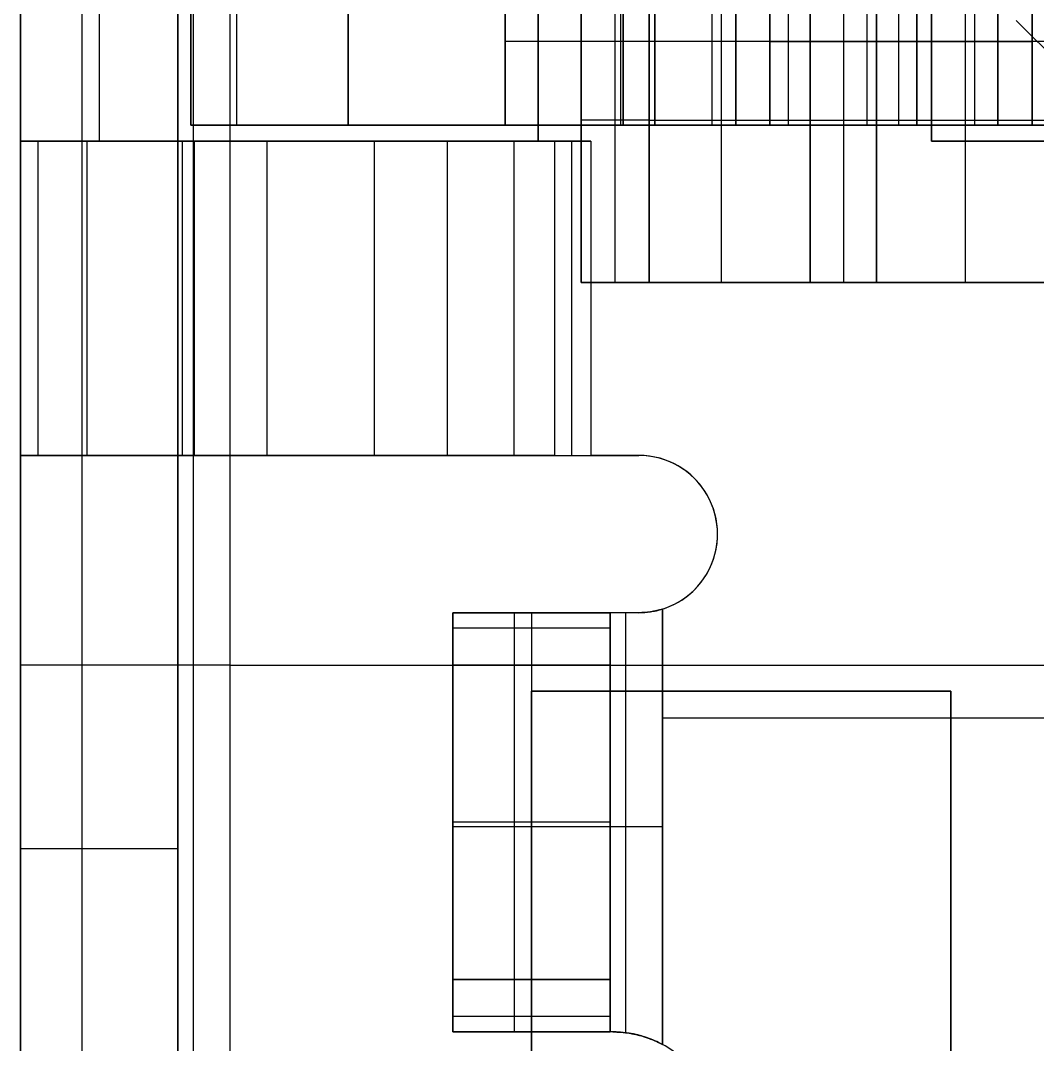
# Model space of a CAD drawing. Header units: inches. Extents: x 0 to 2.1, y -0.07 to 2.7.
# Drawn here: x 1.3547 to 1.4311, y 0.0443 to 0.1212 of the extents above; entities that cross this region are included whole.
import ezdxf

# ---------------------------------------------------------------- set-up
doc = ezdxf.new("R2010")
doc.units = ezdxf.units.IN
doc.header["$LTSCALE"] = 0.0393700787401575
doc.header["$MEASUREMENT"] = 0
doc.layers.add('freetronics11$components', color=254, linetype='Continuous', true_color=0xe6e6e6)

msp = doc.modelspace()

# ---------------------------------------------------------------- linework, layer by layer
at = {"layer": 'freetronics11$components', "color": 254, "true_color": 0xe6e6e6}
for p, q in [((1.354724409448818, 0.1712179429270164, -0.1477104454486277), (1.354724409448818, -0.025632450773771, -0.1477104454486277)), ((1.354724409448818, -0.0256960429891476, -0.1278285556848482), (1.354724409448818, 0.1712179429270164, -0.1278285556848482)), ((1.354724409448818, 0.1712179429270164, -0.1477104454486277), (1.354724409448818, -0.025632450773771, -0.1477104454486277)), ((1.359336901083674, 0.1712179429270162, -0.1588459853098316), (1.359336901083674, -0.0256324507737647, -0.1588459853098316)), ((1.366535433070866, 0.1712179429270164, -0.1477104454486277), (1.366535433070866, -0.025632450773771, -0.1477104454486277)), ((1.366535433070866, -0.0256960429891476, -0.1278285556848482), (1.366535433070866, 0.1712179429270164, -0.1278285556848482)), ((1.366535433070866, 0.1712179429270164, -0.1477104454486277), (1.366535433070866, -0.025632450773771, -0.1477104454486277)), ((1.367688555979579, 0.1712179429270162, -0.1504943304139283), (1.367688555979579, -0.0256324507737647, -0.1504943304139283)), ((1.370472440944881, -0.025632450773771, -0.1634584769446907), (1.370472440944881, 0.1712179429270164, -0.1634584769446907)), ((1.370472440944881, -0.025632450773771, -0.1516474533226435), (1.370472440944881, 0.1712179429270164, -0.1516474533226435)), ((1.370472440944881, -0.025632450773771, -0.1634584769446907), (1.370472440944881, 0.1712179429270164, -0.1634584769446907)), ((1.370472440944881, -0.025632450773771, -0.1516474533226435), (1.370472440944881, 0.1712179429270164, -0.1516474533226435)), ((1.423152337467519, 0.1121628248167801, -0.0788128076533521), (1.423152337467519, 0.1633439271789849, -0.0788128076533521)), ((1.423152337467519, 0.1633439271789849, -0.0788128076533521), (1.423152337467519, 0.1121628248167801, -0.0788128076533521)), ((1.423152337467519, 0.1121628248167801, -0.0670017840313049), (1.423152337467519, 0.1633439271789849, -0.0670017840313049)), ((1.423152337467519, 0.1121628248167802, -0.0729072958423285), (1.423152337467519, 0.1633439271789849, -0.0729072958423285)), ((1.354724409448818, 0.1121628248167801, -0.1171986344250056), (1.354724409448818, 0.1535014074939455, -0.1171986344250056)), ((1.354724409448818, 0.1535014074939455, -0.1171986344250056), (1.354724409448818, 0.1121628248167801, -0.1171986344250056)), ((1.360629921259842, 0.1535014074939455, -0.1171986344250056), (1.360629921259842, 0.1121628248167802, -0.1171986344250056)), ((1.366535433070866, 0.1121628248167801, -0.1171986344250056), (1.366535433070866, 0.1535014074939455, -0.1171986344250056)), ((1.366535433070866, 0.1121628248167801, -0.1171986344250056), (1.366535433070866, 0.1535014074939455, -0.1171986344250056)), ((1.379330708661417, 0.1527140059191424, -0.0788128076533521), (1.379330708661417, 0.1133439271789849, -0.0788128076533521)), ((1.379330708661417, 0.1527140059191424, -0.0788128076533521), (1.379330708661417, 0.1133439271789849, -0.0788128076533521)), ((1.399999999999999, 0.1527140059191424, -0.0768443037163443), (1.399999999999999, 0.1133439271789849, -0.0768443037163443)), ((1.399999999999999, 0.1527140059191424, -0.0768443037163443), (1.399999999999999, 0.1133439271789849, -0.0768443037163443)), ((1.399999999999999, 0.1133439271789849, -0.0788128076533521), (1.399999999999999, 0.1527140059191424, -0.0788128076533521)), ((1.399999999999999, 0.1133439271789849, -0.0778285556848482), (1.399999999999999, 0.1527140059191424, -0.0778285556848482)), ((1.399999999999999, 0.1133439271789849, -0.0788128076533521), (1.399999999999999, 0.1527140059191424, -0.0788128076533521)), ((1.36751968503937, 0.1290919586750479, -0.1398364297005962), (1.36751968503937, 0.1133439271789849, -0.1398364297005962)), ((1.36751968503937, 0.1133439271789849, -0.0906238312753994), (1.36751968503937, 0.1290919586750479, -0.0906238312753994)), ((1.36751968503937, 0.1290919586750479, -0.1398364297005962), (1.36751968503937, 0.1133439271789849, -0.1398364297005962)), ((1.36751968503937, 0.1290919586750479, -0.1152301304879978), (1.36751968503937, 0.1133439271789849, -0.1152301304879978)), ((1.36751968503937, 0.1133439271789849, -0.0906238312753994), (1.36751968503937, 0.1290919586750479, -0.0906238312753994)), ((1.370979053765513, 0.1133439271789848, -0.148188084596501), (1.370979053765513, 0.1290919586750488, -0.148188084596501)), ((1.370979053765512, 0.1133439271789849, -0.082272176379496), (1.370979053765512, 0.1290919586750498, -0.082272176379496)), ((1.379330708661417, 0.1290919586750479, -0.1516474533226435), (1.379330708661417, 0.1133439271789849, -0.1516474533226435)), ((1.379330708661417, 0.1133439271789849, -0.1516474533226435), (1.379330708661417, 0.1290919586750479, -0.1516474533226435)), ((1.391141732283464, 0.1133439271789849, -0.1516474533226435), (1.391141732283464, 0.1259423523758353, -0.1516474533226435)), ((1.391141732283464, 0.1259423523758353, -0.1516474533226435), (1.391141732283464, 0.1133439271789849, -0.1516474533226435)), ((1.396830217173425, 0.1259423523758353, -0.1516474533226435), (1.396830217173425, 0.1015329035569376, -0.1516474533226435)), ((1.396830217173425, 0.1015329035569376, -0.1516474533226435), (1.396830217173425, 0.1259423523758353, -0.1516474533226435)), ((1.399390482263071, 0.1015329035569377, -0.1485751352150494), (1.399390482263071, 0.1259423523758353, -0.1485751352150494)), ((1.399803149606298, 0.1259423523758353, -0.1408206816691001), (1.399803149606298, 0.1133439271789849, -0.1408206816691001)), ((1.401950747352716, 0.1015329035569376, -0.1455028171074544), (1.401950747352716, 0.1259423523758353, -0.1455028171074544)), ((1.401950747352716, 0.1259423523758353, -0.1455028171074544), (1.401950747352716, 0.1015329035569376, -0.1455028171074544)), ((1.402362204724409, 0.1259423523758353, -0.1634584769446907), (1.402362204724409, 0.1133439271789849, -0.1634584769446907)), ((1.402362204724409, 0.1133439271789849, -0.1634584769446907), (1.402362204724409, 0.1259423523758353, -0.1634584769446907)), ((1.4066932158787, 0.1133439271789864, -0.158261263559524), (1.4066932158787, 0.1259423523758353, -0.158261263559524)), ((1.407369107720397, 0.125942352375837, -0.1413232104687273), (1.407369107720397, 0.1015329035569352, -0.1413232104687273)), ((1.408464566929133, 0.1133439271789849, -0.1299939100155569), (1.408464566929133, 0.1259423523758353, -0.1299939100155569)), ((1.408464566929133, 0.1259423523758353, -0.1299939100155569), (1.408464566929133, 0.1133439271789849, -0.1299939100155569)), ((1.411024227033031, 0.1133439271789849, -0.153064050174358), (1.411024227033031, 0.1259423523758353, -0.153064050174358)), ((1.411024227033031, 0.1259423523758353, -0.153064050174358), (1.411024227033031, 0.1133439271789849, -0.153064050174358)), ((1.412378817124921, 0.1259423523758369, -0.1520191485146763), (1.412378817124921, 0.1133439271789847, -0.1520191485146763)), ((1.414048720259763, 0.1259423523758353, -0.1398364297005962), (1.414048720259763, 0.1015329035569376, -0.1398364297005962)), ((1.414048720259763, 0.1015329035569376, -0.1398364297005962), (1.414048720259763, 0.1259423523758353, -0.1398364297005962)), ((1.414048720259763, 0.1259423523758353, -0.1516474533226435), (1.414048720259763, 0.1133439271789849, -0.1516474533226435)), ((1.414048720259763, 0.1133439271789849, -0.1516474533226435), (1.414048720259763, 0.1259423523758353, -0.1516474533226435)), ((1.416535433070865, 0.1259423523758353, -0.1398364297005962), (1.416535433070865, 0.1015329035569377, -0.1398364297005962)), ((1.416535433070865, 0.1259423523758353, -0.1516474533226435), (1.416535433070865, 0.1133439271789864, -0.1516474533226435)), ((1.418307086614173, 0.1259423523758353, -0.1299939100155569), (1.418307086614173, 0.1133439271789849, -0.1299939100155569)), ((1.419022145881968, 0.1015329035569376, -0.1398364297005962), (1.419022145881968, 0.1259423523758353, -0.1398364297005962)), ((1.419022145881968, 0.1259423523758353, -0.1398364297005962), (1.419022145881968, 0.1015329035569376, -0.1398364297005962)), ((1.419022145881968, 0.1133439271789849, -0.1516474533226435), (1.419022145881968, 0.1259423523758353, -0.1516474533226435)), ((1.419022145881968, 0.1259423523758353, -0.1516474533226435), (1.419022145881968, 0.1133439271789849, -0.1516474533226435)), ((1.42069204901681, 0.1133439271789848, -0.1520191485146763), (1.42069204901681, 0.1259423523758371, -0.1520191485146763)), ((1.4220466391087, 0.1133439271789849, -0.153064050174358), (1.4220466391087, 0.1259423523758353, -0.153064050174358)), ((1.4220466391087, 0.1259423523758353, -0.153064050174358), (1.4220466391087, 0.1133439271789849, -0.153064050174358)), ((1.425701758421334, 0.101532903556936, -0.1413232104687273), (1.425701758421334, 0.1259423523758378, -0.1413232104687273)), ((1.426377650263031, 0.1259423523758353, -0.158261263559524), (1.426377650263031, 0.1133439271789864, -0.158261263559524)), ((1.428149606299212, 0.1259423523758353, -0.1299939100155569), (1.428149606299212, 0.1133439271789849, -0.1299939100155569)), ((1.428149606299212, 0.1133439271789849, -0.1299939100155569), (1.428149606299212, 0.1259423523758353, -0.1299939100155569)), ((1.430708661417322, 0.1133439271789849, -0.1634584769446907), (1.430708661417322, 0.1259423523758353, -0.1634584769446907)), ((1.430708661417322, 0.1259423523758353, -0.1634584769446907), (1.430708661417322, 0.1133439271789849, -0.1634584769446907)), ((1.393619316075787, 0.1220053445018195, -0.0788128076533521), (1.393619316075787, 0.1121628248167801, -0.0788128076533521)), ((1.393619316075787, 0.1220053445018195, -0.0670017840313049), (1.393619316075787, 0.1121628248167801, -0.0670017840313049)), ((1.393619316075787, 0.1121628248167801, -0.0788128076533521), (1.393619316075787, 0.1220053445018195, -0.0788128076533521)), ((1.393619316075787, 0.1220053445018195, -0.0729072958423285), (1.393619316075787, 0.1121628248167802, -0.0729072958423285)), ((1.437401574803149, 0.1133439271789849, -0.0768443037163443), (1.429527559055118, 0.1212179429270164, -0.0768443037163443)), ((1.429527559055118, 0.1212179429270164, -0.0768443037163443), (1.437401574803149, 0.1133439271789849, -0.0768443037163443)), ((1.437401574803149, 0.1133439271789849, -0.0666080832439033), (1.429527559055118, 0.1212179429270164, -0.0666080832439033)), ((1.429527559055112, 0.1212179429270142, -0.0717261934801238), (1.437401574803154, 0.1133439271789854, -0.0717261934801238)), ((1.408464566929134, 0.1196431397774105, -0.1299939100155568), (1.391141732283465, 0.1196431397774105, -0.151647453322642)), ((1.411024227033009, 0.1196431397774109, -0.1530640501743593), (1.402362204724389, 0.1196431397774109, -0.1634584769446917)), ((1.428149606299212, 0.1196431397774105, -0.1299939100155569), (1.408464566929133, 0.1196431397774105, -0.1299939100155569)), ((1.41404872025979, 0.1196431397774109, -0.1516474533226435), (1.419022145881941, 0.1196431397774109, -0.1516474533226435)), ((1.422046639108722, 0.1196431397774109, -0.1530640501743593), (1.430708661417342, 0.1196431397774109, -0.1634584769446917)), ((1.442322834645669, 0.1196431397774105, -0.1516474533226433), (1.428149606299211, 0.1196431397774105, -0.1299939100155557)), ((1.36751968503937, 0.1133439271789849, -0.0906238312753994), (1.36751968503937, 0.1133439271789849, -0.1398364297005962)), ((1.367519685039369, 0.1133439271789849, -0.1091277682832734), (1.637204724409448, 0.1133439271789849, -0.1091277682832734)), ((1.36751968503937, 0.1133439271789849, -0.1398364297005962), (1.36751968503937, 0.1133439271789849, -0.0906238312753994)), ((1.379330708661417, 0.1133439271789849, -0.1516474533226435), (1.391141732283464, 0.1133439271789849, -0.1516474533226435)), ((1.399999999999999, 0.1133439271789849, -0.0788128076533521), (1.379330708661417, 0.1133439271789849, -0.0788128076533521)), ((1.379330708661417, 0.1133439271789849, -0.1516474533226435), (1.391141732283464, 0.1133439271789849, -0.1516474533226435)), ((1.379330708661417, 0.1133439271789849, -0.0788128076533521), (1.399999999999999, 0.1133439271789849, -0.0788128076533521)), ((1.391141732283464, 0.1133439271789849, -0.1516474533226435), (1.408464566929133, 0.1133439271789849, -0.1299939100155569)), ((1.391141732283464, 0.1133439271789849, -0.1516474533226435), (1.408464566929133, 0.1133439271789849, -0.1299939100155569)), ((1.401950747352734, 0.1137376279663865, -0.1455028171074565), (1.396830217173406, 0.1137376279663865, -0.1516474533226435)), ((1.437401574803149, 0.1133439271789849, -0.0768443037163443), (1.399999999999999, 0.1133439271789849, -0.0768443037163443)), ((1.399999999999999, 0.1133439271789849, -0.0768443037163443), (1.399999999999999, 0.1133439271789849, -0.0788128076533521)), ((1.399999999999999, 0.1133439271789849, -0.0768443037163443), (1.437401574803149, 0.1133439271789849, -0.0768443037163443)), ((1.399999999999999, 0.1133439271789849, -0.0768443037163443), (1.399999999999999, 0.1133439271789849, -0.0788128076533521)), ((1.402362204724409, 0.1133439271789849, -0.1634584769446907), (1.430708661417322, 0.1133439271789849, -0.1634584769446907)), ((1.430708661417322, 0.1133439271789849, -0.1634584769446907), (1.402362204724409, 0.1133439271789849, -0.1634584769446907)), ((1.402362204724409, 0.1133439271789849, -0.1634584769446907), (1.411024227033031, 0.1133439271789849, -0.153064050174358)), ((1.411024227033031, 0.1133439271789849, -0.153064050174358), (1.402362204724409, 0.1133439271789849, -0.1634584769446907)), ((1.425787401574806, 0.1133439271789849, -0.1575529651336679), (1.407283464566925, 0.1133439271789849, -0.1575529651336679)), ((1.408464566929133, 0.1133439271789849, -0.1299939100155569), (1.428149606299212, 0.1133439271789849, -0.1299939100155569)), ((1.408464566929133, 0.1133439271789849, -0.1299939100155569), (1.428149606299212, 0.1133439271789849, -0.1299939100155569)), ((1.41404872025979, 0.1137376279663865, -0.1398364297005962), (1.419022145881941, 0.1137376279663865, -0.1398364297005962)), ((1.414048720259763, 0.1133439271789849, -0.1516474533226435), (1.419022145881968, 0.1133439271789849, -0.1516474533226435)), ((1.419022145881968, 0.1133439271789849, -0.1516474533226435), (1.414048720259763, 0.1133439271789849, -0.1516474533226435)), ((1.416535433070866, 0.1133439271789849, -0.1634584769446923), (1.416535433070866, 0.1133439271789849, -0.1516474533226451)), ((1.4220466391087, 0.1133439271789849, -0.153064050174358), (1.430708661417322, 0.1133439271789849, -0.1634584769446907)), ((1.430708661417322, 0.1133439271789849, -0.1634584769446907), (1.4220466391087, 0.1133439271789849, -0.153064050174358)), ((1.428149606299212, 0.1133439271789849, -0.1299939100155569), (1.442322834645669, 0.1133439271789849, -0.1516474533226435)), ((1.428149606299212, 0.1133439271789849, -0.1299939100155569), (1.442322834645669, 0.1133439271789849, -0.1516474533226435)), ((1.431120118788998, 0.1137376279663865, -0.1455028171074565), (1.436240648968325, 0.1137376279663865, -0.1516474533226435)), ((1.354724409448818, 0.0885407775726857, -0.1080863512416592), (1.354724409448818, 0.1121628248167801, -0.1080863512416592)), ((1.354724409448818, 0.1121628248167801, -0.1080863512416592), (1.354724409448818, 0.1121628248167801, -0.1171986344250056)), ((1.354724409448818, 0.1121628248167801, -0.1171986344250056), (1.366535433070866, 0.1121628248167801, -0.1171986344250056)), ((1.366535433070866, 0.1121628248167801, -0.1171986344250056), (1.354724409448818, 0.1121628248167801, -0.1171986344250056)), ((1.354724409448818, 0.1121628248167801, -0.1171986344250056), (1.354724409448818, 0.1121628248167801, -0.1080863512416592)), ((1.366535433070861, 0.1121628248167801, -0.1095084620976395), (1.354724409448811, 0.1121628248167801, -0.1095084620976395)), ((1.354724409448818, 0.0885407775726857, -0.1080863512416592), (1.354724409448818, 0.1121628248167801, -0.1080863512416592)), ((1.35602557618496, 0.1121628248167801, -0.1018182897702812), (1.366535433070866, 0.1121628248167801, -0.106378201565045)), ((1.356025576184945, 0.11216282481678, -0.1018182897702589), (1.356025576184945, 0.0885407775726905, -0.1018182897702589)), ((1.35602557618496, 0.1121628248167801, -0.1018182897702812), (1.366535433070866, 0.1121628248167801, -0.106378201565045)), ((1.359714060964173, 0.1121628248167801, -0.0965860140208718), (1.359714060964173, 0.0885407775726857, -0.0965860140208718)), ((1.386797943969094, 0.1121628248167801, -0.0712494783065805), (1.359714060964173, 0.1121628248167801, -0.0965860140208718)), ((1.359714060964173, 0.1121628248167801, -0.0965860140208718), (1.359714060964173, 0.0885407775726857, -0.0965860140208718)), ((1.386797943969094, 0.1121628248167801, -0.0712494783065805), (1.359714060964173, 0.1121628248167801, -0.0965860140208718)), ((1.36079256710185, 0.1121628248167801, -0.1038865442045197), (1.36079256710185, 0.1121628248167801, -0.1171986344250092)), ((1.360792567101853, 0.1121628248167801, -0.1038865442045237), (1.393734452554476, 0.1121628248167801, -0.0730699416843381)), ((1.366535433070866, 0.0885407775726857, -0.1080863512416592), (1.366535433070866, 0.1121628248167801, -0.1080863512416592)), ((1.366535433070866, 0.1121628248167801, -0.1080863512416592), (1.366535433070866, 0.1121628248167801, -0.1171986344250056)), ((1.366535433070866, 0.1121628248167801, -0.106378201565045), (1.366860724754881, 0.1121628248167801, -0.1065193358738246)), ((1.366535433070866, 0.1121628248167801, -0.1080863512416592), (1.366535433070866, 0.1121628248167801, -0.1171986344250056)), ((1.366535433070866, 0.0885407775726857, -0.1080863512416592), (1.366535433070866, 0.1121628248167801, -0.1080863512416592)), ((1.366535433070866, 0.1121628248167801, -0.106378201565045), (1.366860724754881, 0.1121628248167801, -0.1065193358738246)), ((1.366860724754879, 0.11216282481678, -0.106519335873817), (1.366860724754879, 0.0885407775726905, -0.106519335873817)), ((1.394866728954645, 0.1121628248167801, -0.079874731222171), (1.367782845949685, 0.1121628248167801, -0.1052112669364624)), ((1.367782845949685, 0.1121628248167801, -0.1052112669364624), (1.367782845949685, 0.0885407775726857, -0.1052112669364624)), ((1.367782845949685, 0.1121628248167801, -0.1052112669364624), (1.367782845949685, 0.0885407775726857, -0.1052112669364624)), ((1.367782845949685, 0.1121628248167801, -0.1052112669364624), (1.394866728954645, 0.1121628248167801, -0.079874731222171)), ((1.381147779080552, 0.1121628248167801, -0.0927085875560024), (1.373078994095017, 0.1121628248167801, -0.0840833346403988)), ((1.373256002466614, 0.0885407775726857, -0.0839177461637458), (1.373256002466614, 0.1121628248167802, -0.0839177461637458)), ((1.381324787452165, 0.0885407775726857, -0.0925429990793167), (1.381324787452165, 0.1121628248167802, -0.0925429990793167)), ((1.386797943969094, 0.0885407775726857, -0.0712494783065805), (1.386797943969094, 0.1121628248167801, -0.0712494783065805)), ((1.386797943969094, 0.0885407775726857, -0.0712494783065805), (1.386797943969094, 0.1121628248167801, -0.0712494783065805)), ((1.39177303668248, 0.1121628248167801, -0.0681021507174073), (1.396001888631653, 0.1121628248167801, -0.0788128076533521)), ((1.391773036682471, 0.11216282481678, -0.0681021507174225), (1.391773036682471, 0.0885407775726905, -0.0681021507174225)), ((1.396001888631653, 0.1121628248167801, -0.0788128076533521), (1.39177303668248, 0.1121628248167801, -0.0681021507174073)), ((1.393619316075787, 0.1121628248167801, -0.0788128076533521), (1.397556323949803, 0.1121628248167801, -0.0788128076533521)), ((1.393619316075787, 0.1121628248167801, -0.0670017840313049), (1.393619316075787, 0.1121628248167801, -0.0788128076533521)), ((1.397556323949803, 0.1121628248167801, -0.0788128076533521), (1.393619316075787, 0.1121628248167801, -0.0788128076533521)), ((1.393619316075787, 0.1121628248167801, -0.0788128076533521), (1.393619316075787, 0.1121628248167801, -0.0670017840313049)), ((1.393619316075787, 0.1121628248167801, -0.0670017840313049), (1.397556323949803, 0.1121628248167801, -0.0670017840313049)), ((1.393619316075814, 0.1121628248167801, -0.0729072958423285), (1.397556323949814, 0.1121628248167801, -0.0729072958423285)), ((1.393724542405072, 0.1121628248167801, -0.0730448416780962), (1.397556323949803, 0.1121628248167801, -0.0730448416780962)), ((1.394664680316141, 0.1121628248167801, -0.075425983122386), (1.394664680316141, 0.1121628248167801, -0.067269542004881)), ((1.394866728954645, 0.0885407775726857, -0.079874731222171), (1.394866728954645, 0.1121628248167801, -0.079874731222171)), ((1.394866728954645, 0.0885407775726857, -0.079874731222171), (1.394866728954645, 0.1121628248167801, -0.079874731222171)), ((1.395587820012814, 0.1121628248167801, -0.0670017840312977), (1.395587820012814, 0.1121628248167801, -0.0788128076533593)), ((1.396001888631653, 0.1121628248167801, -0.0788128076533521), (1.396110502132992, 0.1121628248167801, -0.0790878993248875)), ((1.396110502132992, 0.1121628248167801, -0.0790878993248875), (1.396001888631653, 0.1121628248167801, -0.0788128076533521)), ((1.39611050213297, 0.11216282481678, -0.0790878993248815), (1.39611050213297, 0.0885407775726905, -0.0790878993248815)), ((1.397556323949803, 0.1121628248167801, -0.0788128076533521), (1.397556323949803, 0.0885407775726857, -0.0788128076533521)), ((1.397556323949803, 0.1121628248167801, -0.0670017840313049), (1.397556323949803, 0.1121628248167801, -0.0788128076533521)), ((1.397556323949803, 0.1121628248167801, -0.0788128076533521), (1.397556323949803, 0.1121628248167801, -0.0670017840313049)), ((1.397556323949803, 0.1121628248167801, -0.0670017840313049), (1.397556323949803, 0.0885407775726857, -0.0670017840313049)), ((1.397556323949803, 0.1121628248167801, -0.0788128076533521), (1.397556323949803, 0.0885407775726857, -0.0788128076533521)), ((1.501574803149606, 0.1121628248167801, -0.0788128076533521), (1.423152337467519, 0.1121628248167801, -0.0788128076533521)), ((1.501574803149606, 0.1121628248167801, -0.0788128076533521), (1.423152337467519, 0.1121628248167801, -0.0788128076533521)), ((1.423152337467519, 0.1121628248167801, -0.0788128076533521), (1.423152337467519, 0.1121628248167801, -0.0670017840313049)), ((1.423152337467519, 0.1121628248167801, -0.0670017840313049), (1.501574803149606, 0.1121628248167801, -0.0670017840313049)), ((1.423152337467519, 0.1121628248167801, -0.0729072958423285), (1.501574803149616, 0.1121628248167801, -0.0729072958423285)), ((1.423152337467519, 0.1121628248167801, -0.0788128076533521), (1.423152337467519, 0.1121628248167801, -0.0670017840313049)), ((1.396830217173425, 0.1015329035569376, -0.1516474533226435), (1.436240648968307, 0.1015329035569376, -0.1516474533226435)), ((1.436240648968307, 0.1015329035569376, -0.1516474533226435), (1.396830217173425, 0.1015329035569376, -0.1516474533226435)), ((1.396830217173425, 0.1015329035569376, -0.1516474533226435), (1.401950747352716, 0.1015329035569376, -0.1455028171074544)), ((1.401950747352716, 0.1015329035569376, -0.1455028171074544), (1.396830217173425, 0.1015329035569376, -0.1516474533226435)), ((1.431319389125795, 0.1015329035569376, -0.145741941511619), (1.401751477015931, 0.1015329035569376, -0.145741941511619)), ((1.414048720259763, 0.1015329035569376, -0.1398364297005962), (1.419022145881968, 0.1015329035569376, -0.1398364297005962)), ((1.419022145881968, 0.1015329035569376, -0.1398364297005962), (1.414048720259763, 0.1015329035569376, -0.1398364297005962)), ((1.416535433070866, 0.1015329035569376, -0.1516474533226419), (1.416535433070866, 0.1015329035569376, -0.1398364297005961)), ((1.354724409448818, 0.0294856594624495, -0.1221198942675254), (1.354724409448818, 0.0885407775726857, -0.1221198942675254)), ((1.354724409448818, 0.0885407775726857, -0.1221198942675254), (1.354724409448818, 0.0885407775726857, -0.1080863512416592)), ((1.366535433070866, 0.0885407775726857, -0.1221198942675254), (1.354724409448818, 0.0885407775726857, -0.1221198942675254)), ((1.354724409448818, 0.0885407775726857, -0.1221198942675254), (1.354724409448818, 0.0885407775726857, -0.1080863512416592)), ((1.354724409448818, 0.0885407775726857, -0.1221198942675254), (1.354724409448818, 0.0294856594624495, -0.1221198942675254)), ((1.366535433070866, 0.0885407775726857, -0.1221198942675254), (1.354724409448818, 0.0885407775726857, -0.1221198942675254)), ((1.359714060964173, 0.0885407775726857, -0.0965860140208718), (1.386797943969094, 0.0885407775726857, -0.0712494783065805)), ((1.359714060964173, 0.0885407775726857, -0.0965860140208718), (1.386797943969094, 0.0885407775726857, -0.0712494783065805)), ((1.379167785997928, 0.0885407775726857, -0.0945608391494151), (1.36187890306816, 0.0885407775726857, -0.0945608391494151)), ((1.366535433070866, 0.0294856594624495, -0.1221198942675254), (1.366535433070866, 0.0885407775726857, -0.1221198942675254)), ((1.366535433070866, 0.0885407775726857, -0.1221198942675254), (1.366535433070866, 0.0885407775726857, -0.1080863512416592)), ((1.366535433070866, 0.0885407775726857, -0.1080863512416592), (1.366535433070866, 0.0885407775726857, -0.1221198942675254)), ((1.366535433070866, 0.0294856594624495, -0.1221198942675254), (1.366535433070866, 0.0885407775726857, -0.1221198942675254)), ((1.367782845949685, 0.0885407775726857, -0.1052112669364624), (1.394866728954645, 0.0885407775726857, -0.079874731222171)), ((1.394866728954645, 0.0885407775726857, -0.079874731222171), (1.367782845949685, 0.0885407775726857, -0.1052112669364624)), ((1.377952755905512, 0.0885407775726857, -0.0956974802036111), (1.377952755905511, 0.0885407775726857, -0.0795240090757575)), ((1.397556323949803, 0.0885407775726857, -0.0788128076533521), (1.401181102362204, 0.0885407775726857, -0.0788128076533521)), ((1.401181102362204, 0.0885407775726857, -0.0788128076533521), (1.397556323949803, 0.0885407775726857, -0.0788128076533521)), ((1.397556323949803, 0.0885407775726857, -0.0670017840313049), (1.401181102362204, 0.0885407775726857, -0.0670017840313049)), ((1.401181102362204, 0.0885407775726857, -0.0670017840313049), (1.401181102362204, 0.0885407775726857, -0.0788128076533521)), ((1.401181102362204, 0.0885407775726857, -0.0670017840313049), (1.401181102362204, 0.0885407775726857, -0.0788128076533521)), ((1.405149572552396, 0.0870086299243747, -0.0788128076533617), (1.405149572552396, 0.0870086299243747, -0.0670017840313158)), ((1.407086614173228, 0.082635265761662, -0.0788128076533617), (1.407086614173228, 0.082635265761662, -0.0670017840313158)), ((1.405149572552395, 0.0782619015989486, -0.0788128076533617), (1.405149572552395, 0.0782619015989486, -0.0670017840313158)), ((1.402952755905511, 0.0767297539506385, -0.0788128076533521), (1.402952755905511, 0.0770017665406975, -0.0788128076533521)), ((1.402952755905511, 0.0770017665406975, -0.0788128076533521), (1.402952755905511, 0.0767297539506385, -0.0788128076533521)), ((1.387204724409448, 0.0767297539506385, -0.0630647761572892), (1.387204724409448, 0.0452336909585124, -0.0630647761572892)), ((1.387204724409448, 0.0767297539506385, -0.0630647761572892), (1.399015748031496, 0.0767297539506385, -0.0630647761572892)), ((1.401181102362211, 0.0767297539506385, -0.0708888054856356), (1.389285842056393, 0.0767297539506385, -0.0708888054856356)), ((1.391817216044304, 0.0767297539506371, -0.074200316018493), (1.391817216044304, 0.0452336909585275, -0.074200316018493)), ((1.394192913385826, 0.0767297539506385, -0.0630647761572816), (1.394192913385826, 0.0767297539506385, -0.0761516366617799)), ((1.401181102362204, 0.0767297539506385, -0.078712834813982), (1.401181102362204, 0.0767297539506385, -0.0665806366099269)), ((1.401181102362204, 0.0767297539506385, -0.0665806366099269), (1.401181102362204, 0.0767297539506385, -0.078712834813982)), ((1.402952755905511, 0.0452336909585124, -0.0788128076533521), (1.402952755905511, 0.0767297539506385, -0.0788128076533521)), ((1.402952755905511, 0.0767297539506385, -0.0788128076533521), (1.402952755905511, 0.0452336909585124, -0.0788128076533521)), ((1.354724409448818, 0.0727609499689258, -0.1477104454486277), (1.354724409448818, 0.0727609499689258, -0.1221198942675254)), ((1.366535433070866, 0.0727609499689258, -0.1477104454486277), (1.366535433070866, 0.0727609499689258, -0.1221198942675254)), ((1.634251968503937, 0.0727609499689258, -0.1516474533226435), (1.370472440944882, 0.0727609499689258, -0.1516474533226435)), ((1.634251968503937, 0.0727609499689258, -0.1634584769446907), (1.370472440944882, 0.0727609499689258, -0.1634584769446907)), ((1.424606299212598, 0.0708242421396148, -0.1516474533226435), (1.393110236220472, 0.0708242421396148, -0.1516474533226435)), ((1.393110236220472, 0.0708242421396148, -0.1516474533226435), (1.393110236220472, 0.0334226673364652, -0.1516474533226435)), ((1.424606299212598, 0.0708242421396148, -0.1634584769446907), (1.393110236220472, 0.0708242421396148, -0.1634584769446907)), ((1.393110236220472, 0.0708242421396148, -0.1634584769446907), (1.393110236220472, 0.0334226673364652, -0.1634584769446907)), ((1.424606299212598, 0.0708242421396148, -0.1634584769446907), (1.393110236220472, 0.0708242421396148, -0.1634584769446907)), ((1.393110236220472, 0.0708242421396148, -0.1634584769446907), (1.393110236220472, 0.0708242421396148, -0.1516474533226435)), ((1.393110236220472, 0.0708242421396148, -0.1516474533226435), (1.424606299212598, 0.0708242421396148, -0.1516474533226435)), ((1.393110236220472, 0.0708242421396148, -0.1575529651336679), (1.424606299212598, 0.0708242421396148, -0.1575529651336679)), ((1.393110236220472, 0.0708242421396148, -0.1634584769446907), (1.393110236220472, 0.0334226673364652, -0.1634584769446907)), ((1.393110236220472, 0.0334226673364652, -0.1516474533226435), (1.393110236220472, 0.0708242421396148, -0.1516474533226435)), ((1.393110236220472, 0.0708242421396148, -0.1516474533226435), (1.393110236220472, 0.0708242421396148, -0.1634584769446907)), ((1.393110236220472, 0.0334226673364652, -0.1575529651336679), (1.393110236220472, 0.0708242421396148, -0.1575529651336679)), ((1.408858267716535, 0.0708242421396148, -0.1516474533226451), (1.408858267716535, 0.0708242421396148, -0.1634584769446923)), ((1.424606299212598, 0.0334226673364652, -0.1516474533226435), (1.424606299212598, 0.0708242421396148, -0.1516474533226435)), ((1.424606299212598, 0.0334226673364652, -0.1634584769446907), (1.424606299212598, 0.0708242421396148, -0.1634584769446907)), ((1.424606299212598, 0.0334226673364652, -0.1634584769446907), (1.424606299212598, 0.0708242421396148, -0.1634584769446907)), ((1.424606299212598, 0.0708242421396148, -0.1634584769446907), (1.424606299212598, 0.0708242421396148, -0.1516474533226435)), ((1.424606299212598, 0.0708242421396148, -0.1516474533226435), (1.424606299212598, 0.0334226673364652, -0.1516474533226435)), ((1.424606299212598, 0.0708242421396148, -0.1575529651336679), (1.424606299212598, 0.0334226673364652, -0.1575529651336679)), ((1.424606299212598, 0.0708242421396148, -0.1516474533226435), (1.424606299212598, 0.0708242421396148, -0.1634584769446907)), ((1.402952755905501, 0.0688239420949101, -0.0788128076533521), (1.474803149606292, 0.0688239420949101, -0.0788128076533521)), ((1.354724409448818, 0.0590132185175676, -0.1221198942675254), (1.366535433070866, 0.0590132185175676, -0.1221198942675254)), ((1.393110236220472, 0.05212345473804, -0.1516474533226451), (1.393110236220472, 0.05212345473804, -0.1634584769446923)), ((1.424606299212598, 0.05212345473804, -0.1516474533226451), (1.424606299212598, 0.05212345473804, -0.1634584769446923)), ((1.387204724409448, 0.0452336909585124, -0.0630647761572892), (1.399015748031496, 0.0452336909585124, -0.0630647761572892)), ((1.399212598425206, 0.0452336909585124, -0.0707134969330568), (1.389186946408595, 0.0452336909585124, -0.0707134969330568)), ((1.393208661417322, 0.0452336909585124, -0.063064776157281), (1.393208661417322, 0.0452336909585124, -0.0754361829241211)), ((1.399212598425196, 0.0452336909585124, -0.0642941064719347), (1.399212598425196, 0.0452336909585124, -0.0783622177088639)), ((1.399212598425196, 0.0452336909585124, -0.0642941064719347), (1.399212598425196, 0.0452336909585124, -0.0783622177088639)), ((1.402952755905511, 0.0442886972210322, -0.0788128076533521), (1.402952755905511, 0.0452336909585124, -0.0788128076533521)), ((1.402952755905511, 0.0452336909585124, -0.0788128076533521), (1.402952755905511, 0.0442886972210322, -0.0788128076533521))]:
    msp.add_line(p, q, dxfattribs=at)
at = {"layer": 'freetronics11$components', "color": 105, "true_color": 0x5e8966}
for p, q in [((1.423152337467519, 0.1121628248167801, -0.0670017840313049), (1.423152337467519, 0.1633439271789849, -0.0670017840313049)), ((1.393619316075787, 0.1220053445018195, -0.0670017840313049), (1.393619316075787, 0.1121628248167801, -0.0670017840313049)), ((1.393619316075787, 0.1121628248167801, -0.0670017840313049), (1.397556323949803, 0.1121628248167801, -0.0670017840313049)), ((1.397556323949803, 0.1121628248167801, -0.0670017840313049), (1.397556323949803, 0.0885407775726857, -0.0670017840313049)), ((1.501574803149606, 0.1121628248167801, -0.0670017840313049), (1.423152337467519, 0.1121628248167801, -0.0670017840313049)), ((1.397556323949803, 0.0885407775726857, -0.0670017840313049), (1.401181102362204, 0.0885407775726857, -0.0670017840313049)), ((1.402952755905511, 0.0770017665406975, -0.0670017840313049), (1.402952755905511, 0.0767297539506385, -0.0670017840313049)), ((1.402952755905511, 0.0767297539506385, -0.0670017840313049), (1.402952755905511, 0.0770017665406975, -0.0670017840313049)), ((1.387204724409448, 0.0452336909585124, -0.0630647761572892), (1.387204724409448, 0.0767297539506385, -0.0630647761572892)), ((1.387204724409448, 0.0767297539506385, -0.0630647761572892), (1.387204724409448, 0.0767297539506385, -0.0394427289131946)), ((1.387204724409448, 0.0452336909585124, -0.049285248598234), (1.387204724409448, 0.0767297539506385, -0.049285248598234)), ((1.399015748031496, 0.0767297539506385, -0.0394427289131946), (1.387204724409448, 0.0767297539506385, -0.0394427289131946)), ((1.387204724409448, 0.0767297539506385, -0.0394427289131946), (1.387204724409448, 0.0767297539506385, -0.0630647761572892)), ((1.387204724409448, 0.0767297539506385, -0.0630647761572892), (1.399015748031496, 0.0767297539506385, -0.0630647761572892)), ((1.399015748031503, 0.0767297539506385, -0.0512537525352419), (1.387204724409441, 0.0767297539506385, -0.0512537525352419)), ((1.387204724409448, 0.0767297539506385, -0.0394427289131946), (1.399015748031496, 0.0767297539506385, -0.0394427289131946)), ((1.393110236220472, 0.0767297539506385, -0.0630647761572966), (1.393110236220472, 0.0767297539506385, -0.0394427289131872)), ((1.399015748031496, 0.0767297539506385, -0.0630647761572892), (1.399015748031496, 0.0452336909585124, -0.0630647761572892)), ((1.399015748031496, 0.0452336909585124, -0.0630647761572892), (1.399015748031496, 0.0767297539506385, -0.0630647761572892)), ((1.399015748031496, 0.0767297539506385, -0.0630647761572892), (1.399015748031496, 0.0767297539506385, -0.0394427289131946)), ((1.399015748031496, 0.0452336909585124, -0.049285248598234), (1.399015748031496, 0.0767297539506385, -0.049285248598234)), ((1.399015748031496, 0.0767297539506385, -0.0630647761572892), (1.399015748031496, 0.0767297539506385, -0.0394427289131946)), ((1.400168870940209, 0.0767297539506371, -0.0658486611225898), (1.400168870940209, 0.0451756415649693, -0.0658486611225898)), ((1.402952755905511, 0.0767297539506385, -0.0670017840313049), (1.402952755905511, 0.0452336909585124, -0.0670017840313049)), ((1.402952755905511, 0.0452336909585124, -0.0670017840313049), (1.402952755905511, 0.0767297539506385, -0.0670017840313049)), ((1.399015748031504, 0.0755766310419234, -0.0366588439478926), (1.38720472440944, 0.0755766310419234, -0.0366588439478926)), ((1.387204724409448, 0.0727927460766227, -0.0355057210391789), (1.387204724409448, 0.0491706988325283, -0.0355057210391789)), ((1.399015748031496, 0.0727927460766227, -0.0355057210391789), (1.387204724409448, 0.0727927460766227, -0.0355057210391789)), ((1.387204724409448, 0.0491706988325283, -0.0355057210391789), (1.387204724409448, 0.0727927460766227, -0.0355057210391789)), ((1.387204724409448, 0.0727927460766227, -0.0355057210391789), (1.399015748031496, 0.0727927460766227, -0.0355057210391789)), ((1.393110236220472, 0.0727927460766302, -0.0355057210391789), (1.393110236220472, 0.0491706988325207, -0.0355057210391789)), ((1.399015748031496, 0.0727927460766227, -0.0355057210391789), (1.399015748031496, 0.0491706988325283, -0.0355057210391789)), ((1.399015748031496, 0.0727927460766227, -0.0355057210391789), (1.399015748031496, 0.0491706988325283, -0.0355057210391789)), ((1.402952755905501, 0.0688239420949101, -0.0670017840313049), (1.474803149606292, 0.0688239420949101, -0.0670017840313049)), ((1.387204724409448, 0.0609817224545754, -0.0630647761572968), (1.387204724409448, 0.0609817224545754, -0.0355057210391791)), ((1.399015748031503, 0.0609817224545754, -0.0355057210391789), (1.387204724409441, 0.0609817224545754, -0.0355057210391789)), ((1.399015748031496, 0.0609817224545754, -0.0630647761572968), (1.399015748031496, 0.0609817224545754, -0.0355057210391791)), ((1.387204724409448, 0.0491706988325283, -0.0355057210391789), (1.399015748031496, 0.0491706988325283, -0.0355057210391789)), ((1.399015748031496, 0.0491706988325283, -0.0355057210391789), (1.387204724409448, 0.0491706988325283, -0.0355057210391789)), ((1.399015748031504, 0.0463868138672261, -0.0366588439478939), (1.38720472440944, 0.0463868138672261, -0.0366588439478939)), ((1.399015748031496, 0.0452336909585124, -0.0394427289131946), (1.387204724409448, 0.0452336909585124, -0.0394427289131946)), ((1.387204724409448, 0.0452336909585124, -0.0394427289131946), (1.387204724409448, 0.0452336909585124, -0.0630647761572892)), ((1.387204724409448, 0.0452336909585124, -0.0394427289131946), (1.399015748031496, 0.0452336909585124, -0.0394427289131946)), ((1.399015748031496, 0.0452336909585124, -0.0630647761572892), (1.387204724409448, 0.0452336909585124, -0.0630647761572892)), ((1.387204724409448, 0.0452336909585124, -0.0630647761572892), (1.387204724409448, 0.0452336909585124, -0.0394427289131946)), ((1.399015748031503, 0.0452336909585124, -0.0512537525352419), (1.387204724409441, 0.0452336909585124, -0.0512537525352419)), ((1.393110236220472, 0.0452336909585124, -0.0394427289131872), (1.393110236220472, 0.0452336909585124, -0.0630647761572966)), ((1.399015748031496, 0.0452336909585124, -0.0394427289131946), (1.399015748031496, 0.0452336909585124, -0.0630647761572892)), ((1.399015748031496, 0.0452336909585124, -0.0394427289131946), (1.399015748031496, 0.0452336909585124, -0.0630647761572892)), ((1.402952755905511, 0.0452336909585124, -0.0670017840313049), (1.402952755905511, 0.0442886972210322, -0.0670017840313049)), ((1.402952755905511, 0.0442886972210322, -0.0670017840313049), (1.402952755905511, 0.0452336909585124, -0.0670017840313049))]:
    msp.add_line(p, q, dxfattribs=at)
at = {"layer": 'freetronics11$components'}
msp.add_line((1.429527559055118, 0.1212179429270164, -0.0666080832439033), (1.437401574803149, 0.1133439271789849, -0.0666080832439033), dxfattribs=at)
at = {"layer": 'freetronics11$components', "color": 254, "true_color": 0xe6e6e6, "extrusion": (0, 1, 0)}
for centre, radius, start, end in [((-1.414048720259763, -0.1555844611966592, 0.1196431397774109), 0.0039370078740157, 39.80557109226468, 90), ((-1.419022145881968, -0.1555844611966592, 0.1196431397774109), 0.0039370078740157, 90, 140.1944289077353), ((-1.379330708661417, -0.1398364297005962, 0.1133439271789849), 0.0118110236220472, 270, 0), ((-1.379330708661417, -0.0906238312753994, 0.1133439271789849), 0.0118110236220472, 0, 90), ((-1.379330708661417, -0.1398364297005962, 0.1133439271789849), 0.0118110236220472, 270, 0), ((-1.379330708661417, -0.0906238312753994, 0.1133439271789849), 0.0118110236220472, 0, 90), ((-1.414048720259763, -0.1555844611966592, 0.1137376279663865), 0.015748031496063, 39.80557109226468, 90), ((-1.414048720259763, -0.1555844611966592, 0.1133439271789849), 0.0039370078740158, 39.8055710922653, 90), ((-1.414048720259763, -0.1555844611966592, 0.1133439271789849), 0.0039370078740158, 39.8055710922653, 90), ((-1.419022145881968, -0.1555844611966592, 0.1137376279663865), 0.015748031496063, 90, 140.1944289077353), ((-1.419022145881968, -0.1555844611966592, 0.1133439271789849), 0.0039370078740158, 90, 140.1944289077347), ((-1.419022145881968, -0.1555844611966592, 0.1133439271789849), 0.0039370078740158, 90, 140.1944289077347), ((-1.370472440944881, -0.1080863512416592, 0.1121628248167801), 0.0157480314960638, 0, 23.45457621650349), ((-1.370472440944881, -0.1080863512416592, 0.1121628248167801), 0.0157480314960638, 0, 23.45457621650349), ((-1.370472440944881, -0.1080863512416592, 0.1121628248167801), 0.0157480314960631, 23.45457621649645, 46.90915243298687), ((-1.370472440944881, -0.1080863512416592, 0.1121628248167801), 0.0157480314960631, 23.45457621650801, 46.90915243299815), ((-1.370472440944881, -0.1080863512416592, 0.1121628248167801), 0.0039370078740158, 0, 23.45457621649612), ((-1.370472440944881, -0.1080863512416592, 0.1121628248167801), 0.0039370078740158, 0, 23.45457621649612), ((-1.370472440944881, -0.1080863512416592, 0.1121628248167801), 0.0039370078740158, 23.45457621649612, 46.90915243299143), ((-1.370472440944881, -0.1080863512416592, 0.1121628248167801), 0.0039370078740158, 23.45457621649612, 46.90915243299143), ((-1.397556323949803, -0.0827498155273679, 0.1121628248167801), 0.0157480314960626, 46.9091524329985, 68.45457621649709), ((-1.397556323949803, -0.0827498155273679, 0.1121628248167801), 0.0157480314960626, 46.90915243299625, 68.45457621649527), ((-1.397556323949803, -0.0827498155273679, 0.1121628248167801), 0.0157480314960626, 68.45457621650051, 90), ((-1.397556323949803, -0.0827498155273679, 0.1121628248167801), 0.0157480314960626, 68.45457621649527, 89.99999999999436), ((-1.397556323949803, -0.0827498155273679, 0.1121628248167801), 0.0039370078740157, 46.90915243299836, 68.45457621650422), ((-1.397556323949803, -0.0827498155273679, 0.1121628248167801), 0.0039370078740157, 46.90915243299836, 68.45457621650422), ((-1.397556323949803, -0.0827498155273679, 0.1121628248167801), 0.0039370078740157, 68.45457621649416, 90), ((-1.397556323949803, -0.0827498155273679, 0.1121628248167801), 0.0039370078740157, 68.45457621649416, 90), ((-1.414048720259763, -0.1555844611966592, 0.1015329035569376), 0.0157480314960623, 39.80557109227063, 90), ((-1.414048720259763, -0.1555844611966592, 0.1015329035569376), 0.0157480314960623, 39.80557109226529, 89.99999999999436), ((-1.419022145881968, -0.1555844611966592, 0.1015329035569376), 0.0157480314960638, 90, 140.1944289077383), ((-1.419022145881968, -0.1555844611966592, 0.1015329035569376), 0.0157480314960638, 89.99999999999677, 140.1944289077346), ((-1.370472440944881, -0.1080863512416592, 0.0885407775726857), 0.0157480314960636, 359.9999999999982, 46.909152432998), ((-1.370472440944881, -0.1080863512416592, 0.0885407775726857), 0.0157480314960636, 0, 46.90915243300004), ((-1.370472440944881, -0.1080863512416592, 0.0885407775726857), 0.0039370078740157, 0, 46.90915243299822), ((-1.370472440944881, -0.1080863512416592, 0.0885407775726857), 0.0039370078740157, 0, 46.90915243299822), ((-1.397556323949803, -0.0827498155273679, 0.0885407775726857), 0.0157480314960636, 46.90915243300004, 90), ((-1.397556323949803, -0.0827498155273679, 0.0885407775726857), 0.0157480314960636, 46.909152432998, 89.99999999999838), ((-1.397556323949803, -0.0827498155273679, 0.0885407775726857), 0.0039370078740157, 46.90915243299822, 90), ((-1.397556323949803, -0.0827498155273679, 0.0885407775726857), 0.0039370078740157, 46.90915243299822, 90), ((-1.402952755905511, -0.0630647761572892, 0.0767297539506385), 0.0157480314960621, 276.4594497773551, 359.999999999999), ((-1.402952755905511, -0.0630647761572892, 0.0767297539506385), 0.0157480314960621, 276.4594497773551, 359.999999999999), ((-1.402952755905511, -0.0630647761572892, 0.0767297539506385), 0.0039370078740158, 296.7436839504016, 0), ((-1.370472440944881, -0.1477104454486277, 0.0727927460766227), 0.015748031496063, 270, 0), ((-1.370472440944881, -0.1477104454486277, 0.0727927460766227), 0.0039370078740157, 270, 0), ((-1.402952755905511, -0.0630647761572892, 0.0606452318808707), 0.015748031496063, 269.9999999999944, 0), ((-1.402952755905511, -0.0630647761572892, 0.0452336909585124), 0.0157480314960638, 283.7390351743704, 2.0701e-12), ((-1.402952755905511, -0.0630647761572892, 0.0452336909585124), 0.0157480314960638, 283.7390351743686, 0), ((-1.402952755905511, -0.0630647761572892, 0.0452336909585124), 0.0039370078740157, 341.8051276612338, 0)]:
    msp.add_arc(centre, radius, start, end, dxfattribs=at)
at = {"layer": 'freetronics11$components', "color": 254, "true_color": 0xe6e6e6}
for centre, radius, start, end in [((1.401181102362204, 0.0826352657616621, -0.0788128076533521), 0.0059055118110228, 287.4576031237259, 90), ((1.401181102362204, 0.0826352657616621, -0.0788128076533521), 0.0059055118110228, 287.4576031237259, 90), ((1.401181102362204, 0.0826352657616621, -0.0670017840313049), 0.0059055118110228, 287.4576031237235, 89.99999999999571), ((1.401181102362204, 0.0826352657616621, -0.0726967221316592), 0.0059055118110236, 270, 90.00000000001293), ((1.399212598425196, 0.0373596752104809, -0.0715534570626434), 0.0078740157480315, 269.9999999999935, 90.00000000000486)]:
    msp.add_arc(centre, radius, start, end, dxfattribs=at)
at = {"layer": 'freetronics11$components', "color": 105, "true_color": 0x5e8966}
msp.add_arc((1.401181102362204, 0.0826352657616621, -0.0670017840313049), 0.0059055118110228, 287.4576031237259, 90, dxfattribs=at)
at = {"layer": 'freetronics11$components', "color": 105, "true_color": 0x5e8966, "extrusion": (1, 0, 0)}
for centre, radius, start, end in [((0.0727927460766227, -0.0394427289131946, 1.387204724409448), 0.0039370078740157, 0, 90), ((0.0727927460766227, -0.0394427289131946, 1.387204724409448), 0.0039370078740157, 0, 90), ((0.0727927460766227, -0.0394427289131946, 1.393110236220472), 0.0039370078740157, 359.999999999994, 90), ((0.0727927460766227, -0.0394427289131946, 1.399015748031496), 0.0039370078740157, 0, 90), ((0.0727927460766227, -0.0394427289131946, 1.399015748031496), 0.0039370078740157, 0, 90), ((0.0491706988325283, -0.0394427289131946, 1.387204724409448), 0.0039370078740157, 90, 180), ((0.0491706988325283, -0.0394427289131946, 1.387204724409448), 0.0039370078740157, 90, 180), ((0.0491706988325283, -0.0394427289131946, 1.393110236220472), 0.0039370078740159, 89.99999999999405, 180), ((0.0491706988325283, -0.0394427289131946, 1.399015748031496), 0.0039370078740157, 90, 180), ((0.0491706988325283, -0.0394427289131946, 1.399015748031496), 0.0039370078740157, 90, 180)]:
    msp.add_arc(centre, radius, start, end, dxfattribs=at)
at = {"layer": 'freetronics11$components', "color": 105, "true_color": 0x5e8966, "extrusion": (0, 1, 0)}
for centre, radius, start in [((-1.402952755905511, -0.0630647761572892, 0.0767297539506385), 0.0039370078740158, 296.7436839504016), ((-1.402952755905511, -0.0630647761572892, 0.0606452318808707), 0.0039370078740157, 269.9999999999935), ((-1.402952755905511, -0.0630647761572892, 0.0452336909585124), 0.0039370078740157, 341.8051276612338)]:
    msp.add_arc(centre, radius, start, 0, dxfattribs=at)
at = {"layer": 'freetronics11$components', "color": 254, "true_color": 0xe6e6e6}
for points in [[(1.402952755905511, 0.0770017665406975, -0.0788128076533521), (1.402664911669133, 0.0769112437161974, -0.0788128076533521), (1.402077113044803, 0.0767749674196306, -0.0787969123497694), (1.401479137907677, 0.0767297539506385, -0.0787465780240214), (1.401181102362204, 0.0767297539506385, -0.078712834813982)], [(1.402952755905511, 0.0770017665406975, -0.0788128076533521), (1.402664911669133, 0.0769112437161974, -0.0788128076533521), (1.402077113044803, 0.0767749674196306, -0.0787969123497694), (1.401479137907677, 0.0767297539506385, -0.0787465780240214), (1.401181102362204, 0.0767297539506385, -0.078712834813982)], [(1.401181102362204, 0.0767297539506385, -0.0665806366099269), (1.401465396023425, 0.0767297539506385, -0.0667238931126041), (1.402051939712637, 0.0767711181055203, -0.0669335045079191), (1.402652629417283, 0.0769073811266818, -0.0670017840313049), (1.402952755905511, 0.0770017665406975, -0.0670017840313049)], [(1.402952755905511, 0.0442886972210322, -0.0670017840313049), (1.402562378110984, 0.0444994159092212, -0.0670017840313049), (1.401790162589684, 0.0448336415459927, -0.0668909252831553), (1.400652493335314, 0.0451251047336306, -0.0663427374307931), (1.399750750113897, 0.0452269388989849, -0.065465196367801), (1.399351702105196, 0.0452336909585124, -0.0647173203657931), (1.399212598425196, 0.0452336909585124, -0.0642941064719347)], [(1.399212598425196, 0.0452336909585124, -0.0783622177088639), (1.399636478755629, 0.0452336909585124, -0.0784658545937064), (1.400490573373779, 0.0451654472876463, -0.0786372516088639), (1.401764079474291, 0.0448473895417408, -0.0787844527486277), (1.402567101513228, 0.0444968663043392, -0.0788128076533521), (1.402952755905511, 0.0442886972210322, -0.0788128076533521)], [(1.399212598425196, 0.0452336909585124, -0.0783622177088639), (1.399636478755629, 0.0452336909585124, -0.0784658545937064), (1.400490573373779, 0.0451654472876463, -0.0786372516088639), (1.401764079474291, 0.0448473895417408, -0.0787844527486277), (1.402567101513228, 0.0444968663043392, -0.0788128076533521), (1.402952755905511, 0.0442886972210322, -0.0788128076533521)]]:
    msp.add_open_spline(points, degree=3, dxfattribs=at)
at = {"layer": 'freetronics11$components', "color": 105, "true_color": 0x5e8966}
for points in [[(1.402952755905511, 0.0770017665406975, -0.0670017840313049), (1.402652629417283, 0.0769073811266818, -0.0670017840313049), (1.402051939712637, 0.0767711181055203, -0.0669335045079191), (1.401465396023425, 0.0767297539506385, -0.0667238931126041), (1.401181102362204, 0.0767297539506385, -0.0665806366099269)], [(1.399212598425196, 0.0452336909585124, -0.0642941064719347), (1.399351702105196, 0.0452336909585124, -0.0647173203657931), (1.399750750113897, 0.0452269388989849, -0.065465196367801), (1.400652493335314, 0.0451251047336306, -0.0663427374307931), (1.401790162589684, 0.0448336415459927, -0.0668909252831553), (1.402562378110984, 0.0444994159092212, -0.0670017840313049), (1.402952755905511, 0.0442886972210322, -0.0670017840313049)]]:
    msp.add_open_spline(points, degree=3, dxfattribs=at)

doc.saveas('drawing.dxf')
